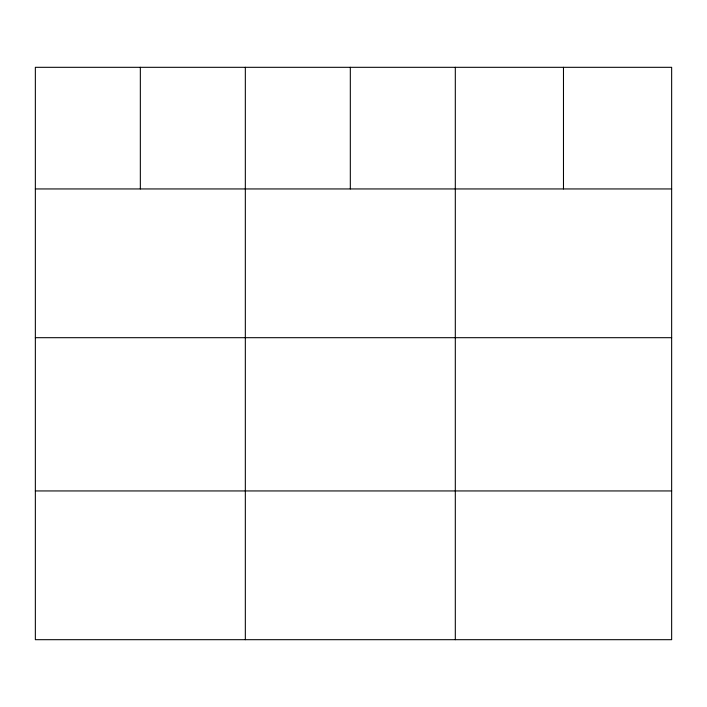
<?xml version="1.0" encoding="UTF-8"?>
<svg xmlns="http://www.w3.org/2000/svg" width="707" height="707" viewBox="0 0 707 707"><rect width="100%" height="100%" fill="white"/><g stroke="black" fill="none" stroke-linecap="round" stroke-linejoin="round"><path stroke-width="1.06" d="M671.65 188.946L671.65 639.685L35.35 639.685L35.35 67.315L671.65 67.315L671.65 188.946L35.35 188.946M35.35 337.69L671.65 337.69M35.35 490.941L671.65 490.941M563.479 67.315L563.479 188.946M455.308 67.315L455.308 639.685M350.318 67.315L350.318 188.946M245.329 67.315L245.329 639.685M140.34 67.315L140.34 188.946"/></g></svg>
